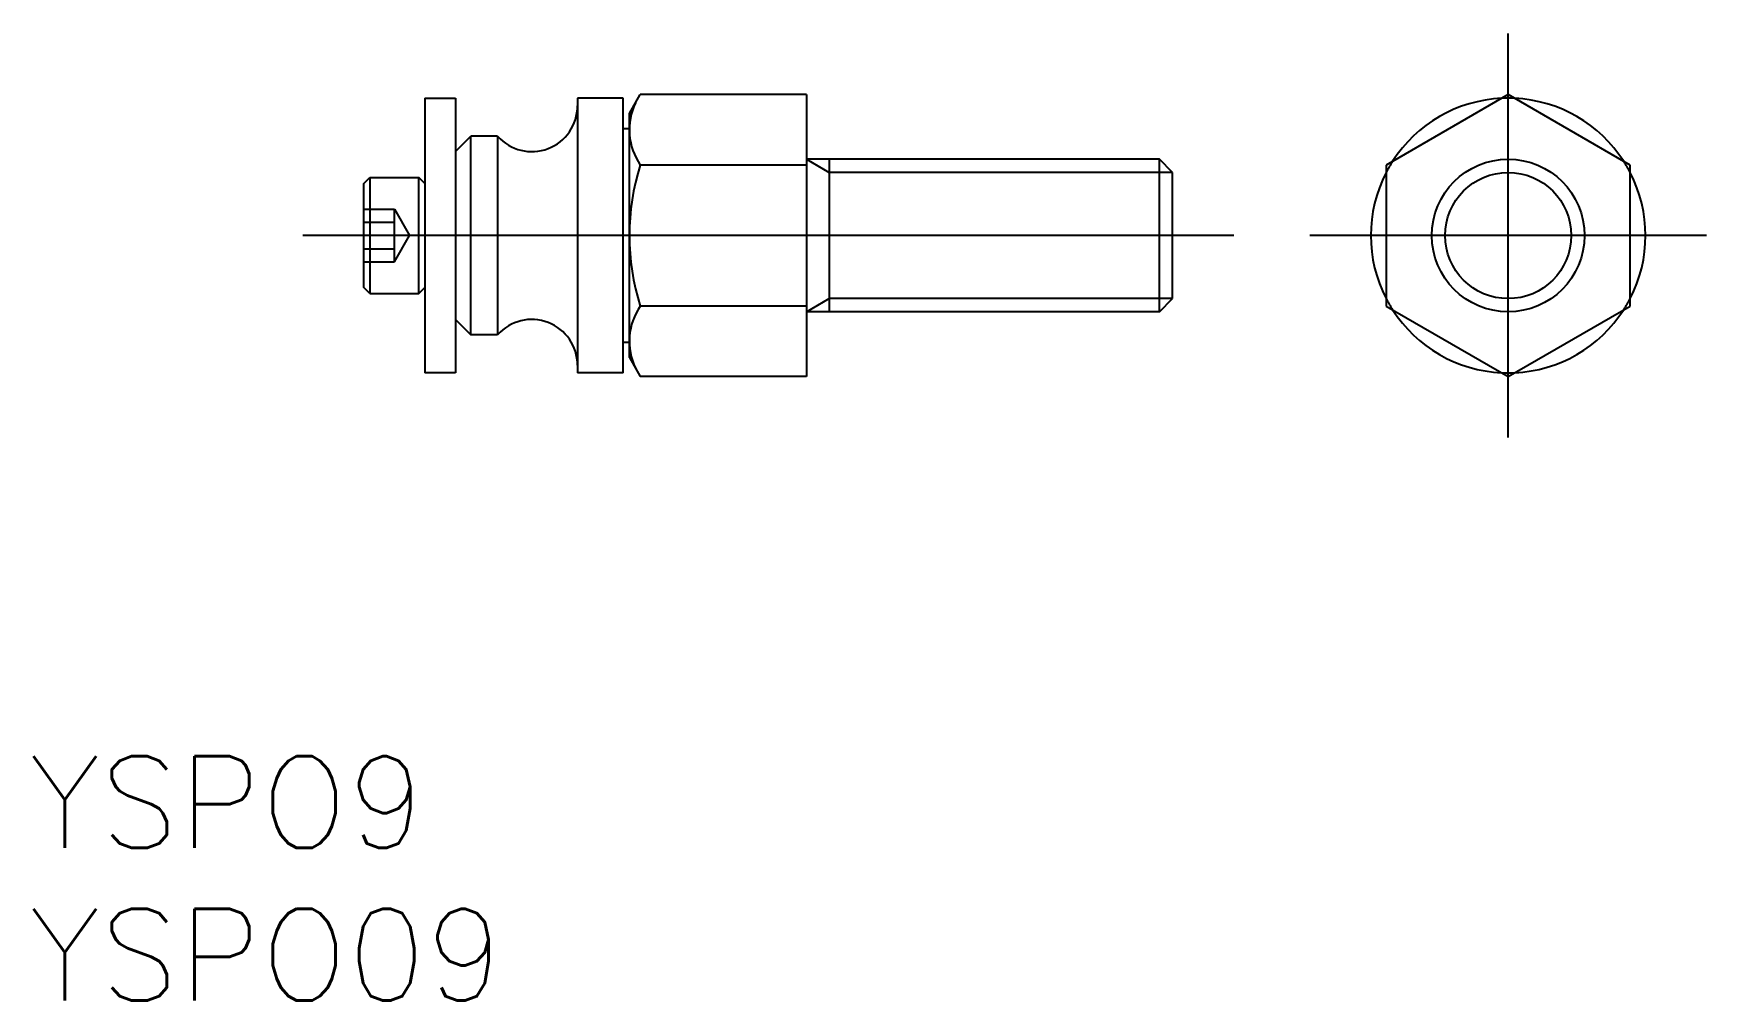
# Model space of a CAD drawing. Extents: x -48.3 to 6.5, y -25.1 to 6.6.
import ezdxf

# ---------------------------------------------------------------- set-up
doc = ezdxf.new("R2010")
doc.units = 0
doc.linetypes.add('CENTER', pattern=[50.8, 31.75, -6.35, 6.35, -6.35])
doc.linetypes.add('DASHED', pattern=[19.05, 12.7, -6.35])
doc.layers.get('0').update_dxf_attribs({"linetype": 'CONTINUOUS'})
doc.layers.add('CENTER', color=1, linetype='CENTER')
doc.styles.get("Standard").update_dxf_attribs({"font": 'txt.shx', "height": 3, "bigfont": 'bigfont.shx'})

msp = doc.modelspace()

# ---------------------------------------------------------------- linework, layer by layer
at = {"color": 7, "linetype": 'CONTINUOUS'}
for p, q in [((-35.493, 4.5), (-35.493, -4.5)), ((-35.493, 4.5), (-34.493, 4.5)), ((-34.493, 4.5), (-34.493, -4.5)), ((-28.993, 4.5), (-30.493, 4.5)), ((-30.493, 4.5), (-30.493, -4.5)), ((-28.993, -4.5), (-28.993, 4.5)), ((-28.793, 4), (-28.436, 4.619)), ((-22.993, 4.619), (-28.436, 4.619)), ((-22.993, 4.619), (-22.993, -4.619)), ((0, 4.619), (-4, 2.309)), ((4, 2.309), (0, 4.619)), ((-28.793, -4), (-28.793, 4)), ((-28.793, 3.5), (-28.993, 3.5)), ((-34.493, 2.75), (-33.993, 3.25)), ((-33.112, 3.25), (-33.993, 3.25)), ((-33.993, -3.25), (-33.993, 3.25)), ((-33.112, 3.25), (-33.112, -3.25)), ((-22.993, 2.309), (-28.436, 2.309)), ((-11.426, 2.5), (-22.993, 2.5)), ((-22.244, 2.5), (-22.244, -2.5)), ((-10.993, 2.067), (-11.426, 2.5)), ((-11.426, -2.5), (-11.426, 2.5)), ((-4, 2.309), (-4, -2.309)), ((4, -2.309), (4, 2.309)), ((-37.493, 1.7), (-37.293, 1.9)), ((-37.493, -1.7), (-37.493, 1.7)), ((-37.293, 1.9), (-37.293, -1.9)), ((-37.293, 1.9), (-35.693, 1.9)), ((-35.693, -1.9), (-35.693, 1.9)), ((-35.493, 1.7), (-35.693, 1.9)), ((-10.993, -2.067), (-10.993, 2.067)), ((-37.293, -1.9), (-37.493, -1.7)), ((-37.293, -1.9), (-35.693, -1.9)), ((-35.693, -1.9), (-35.493, -1.7)), ((-11.426, -2.5), (-10.993, -2.067)), ((-22.993, -2.309), (-28.436, -2.309)), ((-11.426, -2.5), (-22.993, -2.5)), ((-4, -2.309), (0, -4.619)), ((0, -4.619), (4, -2.309)), ((-34.493, -2.75), (-33.993, -3.25)), ((-33.112, -3.25), (-33.993, -3.25)), ((-28.793, -3.5), (-28.993, -3.5)), ((-28.793, -4), (-28.436, -4.619)), ((-34.493, -4.5), (-35.493, -4.5)), ((-28.993, -4.5), (-30.493, -4.5)), ((-22.993, -4.619), (-28.436, -4.619))]:
    msp.add_line(p, q, dxfattribs=at)
at = {"color": 3, "linetype": 'CONTINUOUS'}
for p, q in [((-22.993, 2.5), (-22.244, 2.067)), ((-10.993, 2.067), (-22.244, 2.067)), ((-22.993, -2.5), (-22.244, -2.067)), ((-10.993, -2.067), (-22.244, -2.067))]:
    msp.add_line(p, q, dxfattribs=at)
at = {"color": 3, "linetype": 'DASHED'}
for p, q in [((-37.493, 0.866), (-36.493, 0.866)), ((-36.493, -0.866), (-36.493, 0.866)), ((-36.493, 0.866), (-35.993, 0)), ((-37.493, 0.433), (-36.493, 0.433)), ((-37.493, -0.433), (-36.493, -0.433)), ((-36.493, -0.866), (-35.993, 0)), ((-37.493, -0.866), (-36.493, -0.866))]:
    msp.add_line(p, q, dxfattribs=at)
at = {"color": 7, "linetype": 'CONTINUOUS'}
for radius in [2.5, 2.067]:
    msp.add_circle((0, 0), radius, dxfattribs=at)
for centre, radius, start, end in [((0, 0), 4.5, 92.734, 147.266), ((0, 0), 4.5, 32.734, 87.266), ((-31.993, 4.25), 1.5, 221.8103, 0), ((-26.749, 3.464), 2.045, 154.3842, 214.3842), ((-21.151, 0), 7.643, 162.412, 197.588), ((0, 0), 4.5, 152.734, 207.266), ((0, 0), 4.5, 332.734, 27.266), ((-26.749, -3.464), 2.045, 145.6158, 205.6158), ((0, 0), 4.5, 212.734, 267.266), ((0, 0), 4.5, 272.734, 327.266), ((-31.993, -4.25), 1.5, 0, 138.1897)]:
    msp.add_arc(centre, radius, start, end, dxfattribs=at)
at = {"color": 3, "linetype": 'DASHED'}
for start, end in [(87.266, 92.734), (147.266, 152.734), (27.266, 32.734), (207.266, 212.734), (327.266, 332.734), (267.266, 272.734)]:
    msp.add_arc((0, 0), 4.5, start, end, dxfattribs=at)
at = {"layer": 'CENTER', "color": 1, "linetype": 'CENTER'}
for p, q in [((0, -6.619), (0, 6.619)), ((6.5, 0), (-6.5, 0)), ((-8.993, 0), (-39.493, 0))]:
    msp.add_line(p, q, dxfattribs=at)

# ---------------------------------------------------------------- texts
at = {"color": 7, "linetype": 'CONTINUOUS'}
for s, p in [('YSPO9', (-48.448, -20.059)), ('YSPO09', (-48.448, -25.059))]:
    msp.add_text(s, height=3, dxfattribs=at).set_placement(p)

doc.saveas('drawing.dxf')
